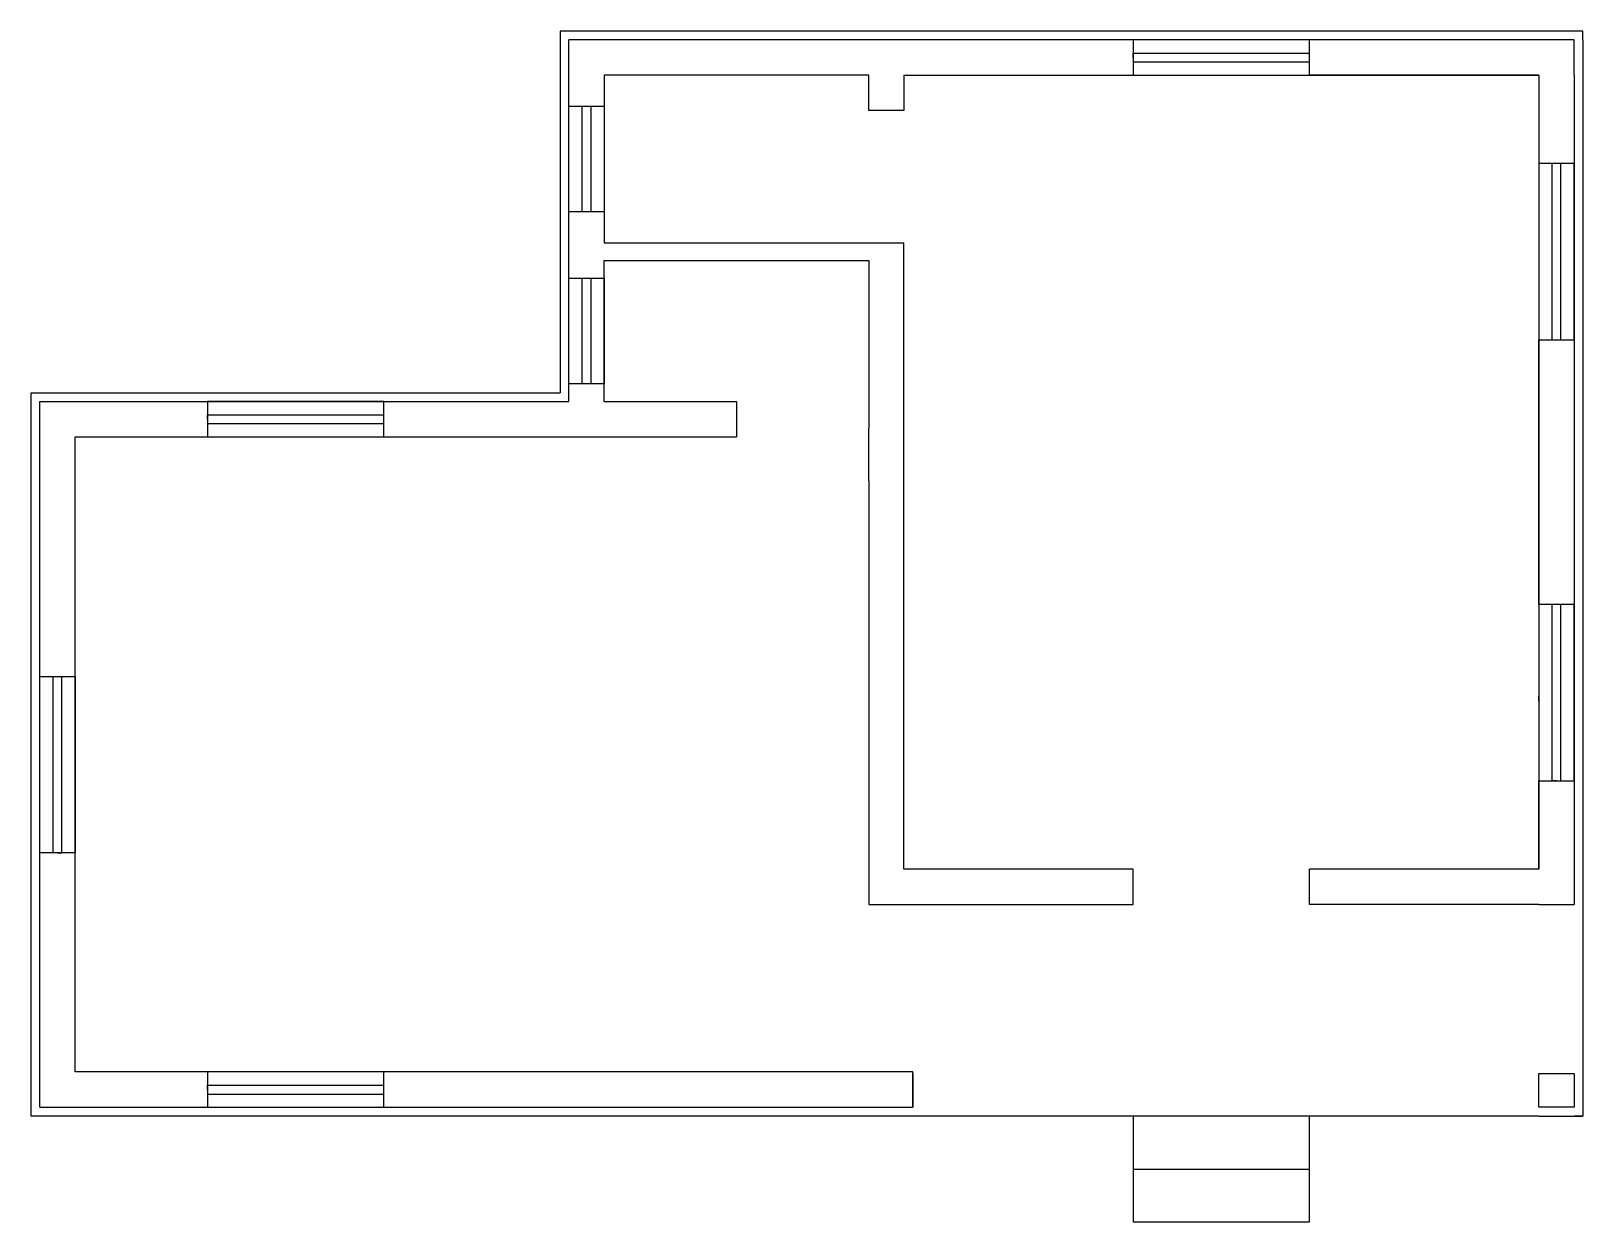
# Model space of a CAD drawing. Header units: millimetres. Extents: x 66400 to 75200, y 5940 to 12690.
import ezdxf

# ---------------------------------------------------------------- set-up
doc = ezdxf.new("R2010")
doc.units = ezdxf.units.MM

msp = doc.modelspace()

# ---------------------------------------------------------------- linework, layer by layer
for p, q in [((69450, 12690), (69400, 12690)), ((69400, 12690), (69400, 10640)), ((75150, 12690), (69450, 12690)), ((75200, 12690), (75150, 12690)), ((75200, 12640), (75200, 12690)), ((69650, 12640), (69450, 12640)), ((69450, 10590), (69450, 12640)), ((75150, 12640), (69650, 12640)), ((73650, 12640), (72650, 12640)), ((72650, 12640), (72650, 12440)), ((73650, 12440), (73650, 12640)), ((75150, 12440), (75150, 12640)), ((75200, 12640), (75200, 6540)), ((72650, 12540), (72650, 12565)), ((72650, 12565), (73650, 12565)), ((72650, 12540), (72650, 12515)), ((72650, 12515), (73650, 12515)), ((71150, 12240), (71150, 12440)), ((71350, 12440), (71350, 12240)), ((72650, 12440), (73650, 12440)), ((74950, 12440), (73650, 12440)), ((75150, 12440), (75150, 7740)), ((69450, 11665), (69450, 12265)), ((69450, 12265), (69650, 12265)), ((69525, 11665), (69525, 12265)), ((69550, 12265), (69575, 12265)), ((69575, 12265), (69575, 11665)), ((69650, 12265), (69650, 11665)), ((71350, 12240), (71150, 12240)), ((75150, 11940), (74950, 11940)), ((74950, 11940), (74950, 10940)), ((75025, 10940), (75025, 11940)), ((75075, 10940), (75075, 11940)), ((75150, 10940), (75150, 11940)), ((69650, 11665), (69450, 11665)), ((71150, 11490), (71350, 11490)), ((69450, 10690), (69450, 11290)), ((69450, 11290), (69650, 11290)), ((69525, 10690), (69525, 11290)), ((69550, 11290), (69575, 11290)), ((69575, 11290), (69575, 10690)), ((69650, 11290), (69650, 10690)), ((74950, 10940), (75150, 10940)), ((74950, 9440), (74950, 10940)), ((69650, 10690), (69450, 10690)), ((66400, 10590), (66400, 10640)), ((66400, 10640), (69400, 10640)), ((66400, 10390), (66400, 10590)), ((66450, 10390), (66450, 10590)), ((66450, 10590), (69450, 10590)), ((68400, 10590), (67400, 10590)), ((67400, 10590), (67400, 10390)), ((68400, 10390), (68400, 10590)), ((69650, 10590), (70400, 10590)), ((70400, 10590), (70400, 10390)), ((67400, 10490), (67400, 10515)), ((67400, 10515), (68400, 10515)), ((67400, 10490), (67400, 10465)), ((66400, 10340), (66400, 10390)), ((66450, 10340), (66450, 10390)), ((66650, 6790), (66650, 10390)), ((66650, 10390), (70400, 10390)), ((67400, 10465), (68400, 10465)), ((67400, 10390), (68400, 10390)), ((71150, 10140), (71150, 10440)), ((66400, 6540), (66400, 10340)), ((66450, 10140), (66450, 10340)), ((66450, 6590), (66450, 10140)), ((75150, 9440), (74950, 9440)), ((74950, 9440), (74950, 8440)), ((75025, 8440), (75025, 9440)), ((75075, 8440), (75075, 9440)), ((75150, 8440), (75150, 9440)), ((66450, 8031.9), (66450, 9031.9)), ((66450, 9031.9), (66650, 9031.9)), ((66525, 8031.9), (66525, 9031.9)), ((66575, 8031.9), (66575, 9031.9)), ((66650, 9031.9), (66650, 8031.9)), ((74950, 8892.5), (74950, 8917.5)), ((74950, 8440), (75150, 8440)), ((74950, 7940), (74950, 8440)), ((75050, 8440), (75025, 8440)), ((75050, 8440), (75075, 8440)), ((66650, 8031.9), (66450, 8031.9)), ((66550, 8031.9), (66525, 8031.9)), ((66550, 8031.9), (66575, 8031.9)), ((66650, 6790), (66650, 8031.9)), ((72650, 7740), (72650, 7940)), ((73650, 7740), (73650, 7940)), ((74950, 7740), (73650, 7740)), ((74950, 7740), (75150, 7740)), ((71400, 6790), (66650, 6790)), ((68400, 6790), (67400, 6790)), ((67400, 6790), (67400, 6590)), ((68400, 6590), (68400, 6790)), ((71400, 6590), (71400, 6790)), ((71400, 6781.9), (71400, 6590)), ((67400, 6690), (67400, 6715)), ((67400, 6715), (68400, 6715)), ((67400, 6690), (67400, 6665)), ((67400, 6665), (68400, 6665)), ((66650, 6540), (66400, 6540)), ((66450, 6590), (71400, 6590)), ((67400, 6590), (68400, 6590)), ((72650, 6540), (72650, 5940)), ((73650, 5940), (73650, 6540)), ((74950, 6540), (75200, 6540)), ((75200, 6540), (75150, 6540)), ((72650, 6240), (73650, 6240)), ((72650, 5940), (73650, 5940))]:
    msp.add_line(p, q)
for points in [[(71150, 12440), (69650, 12440), (69650, 11490), (71150, 11490)], [(71350, 12440), (74950, 12440), (74950, 7940), (73650, 7940)], [(72650, 7940), (71350, 7940), (71350, 11490)], [(69650, 10590), (69650, 11390), (71150, 11390), (71150, 10440)], [(71150, 10140), (71150, 7740)], [(71150, 7740), (72650, 7740)], [(71150, 6540), (66650, 6540)], [(74950, 6540), (71150, 6540)]]:
    msp.add_lwpolyline(points)
msp.add_lwpolyline([(75150, 6590), (74950, 6590), (74950, 6781.9), (75150, 6781.9)], close=True)

doc.saveas('drawing.dxf')
